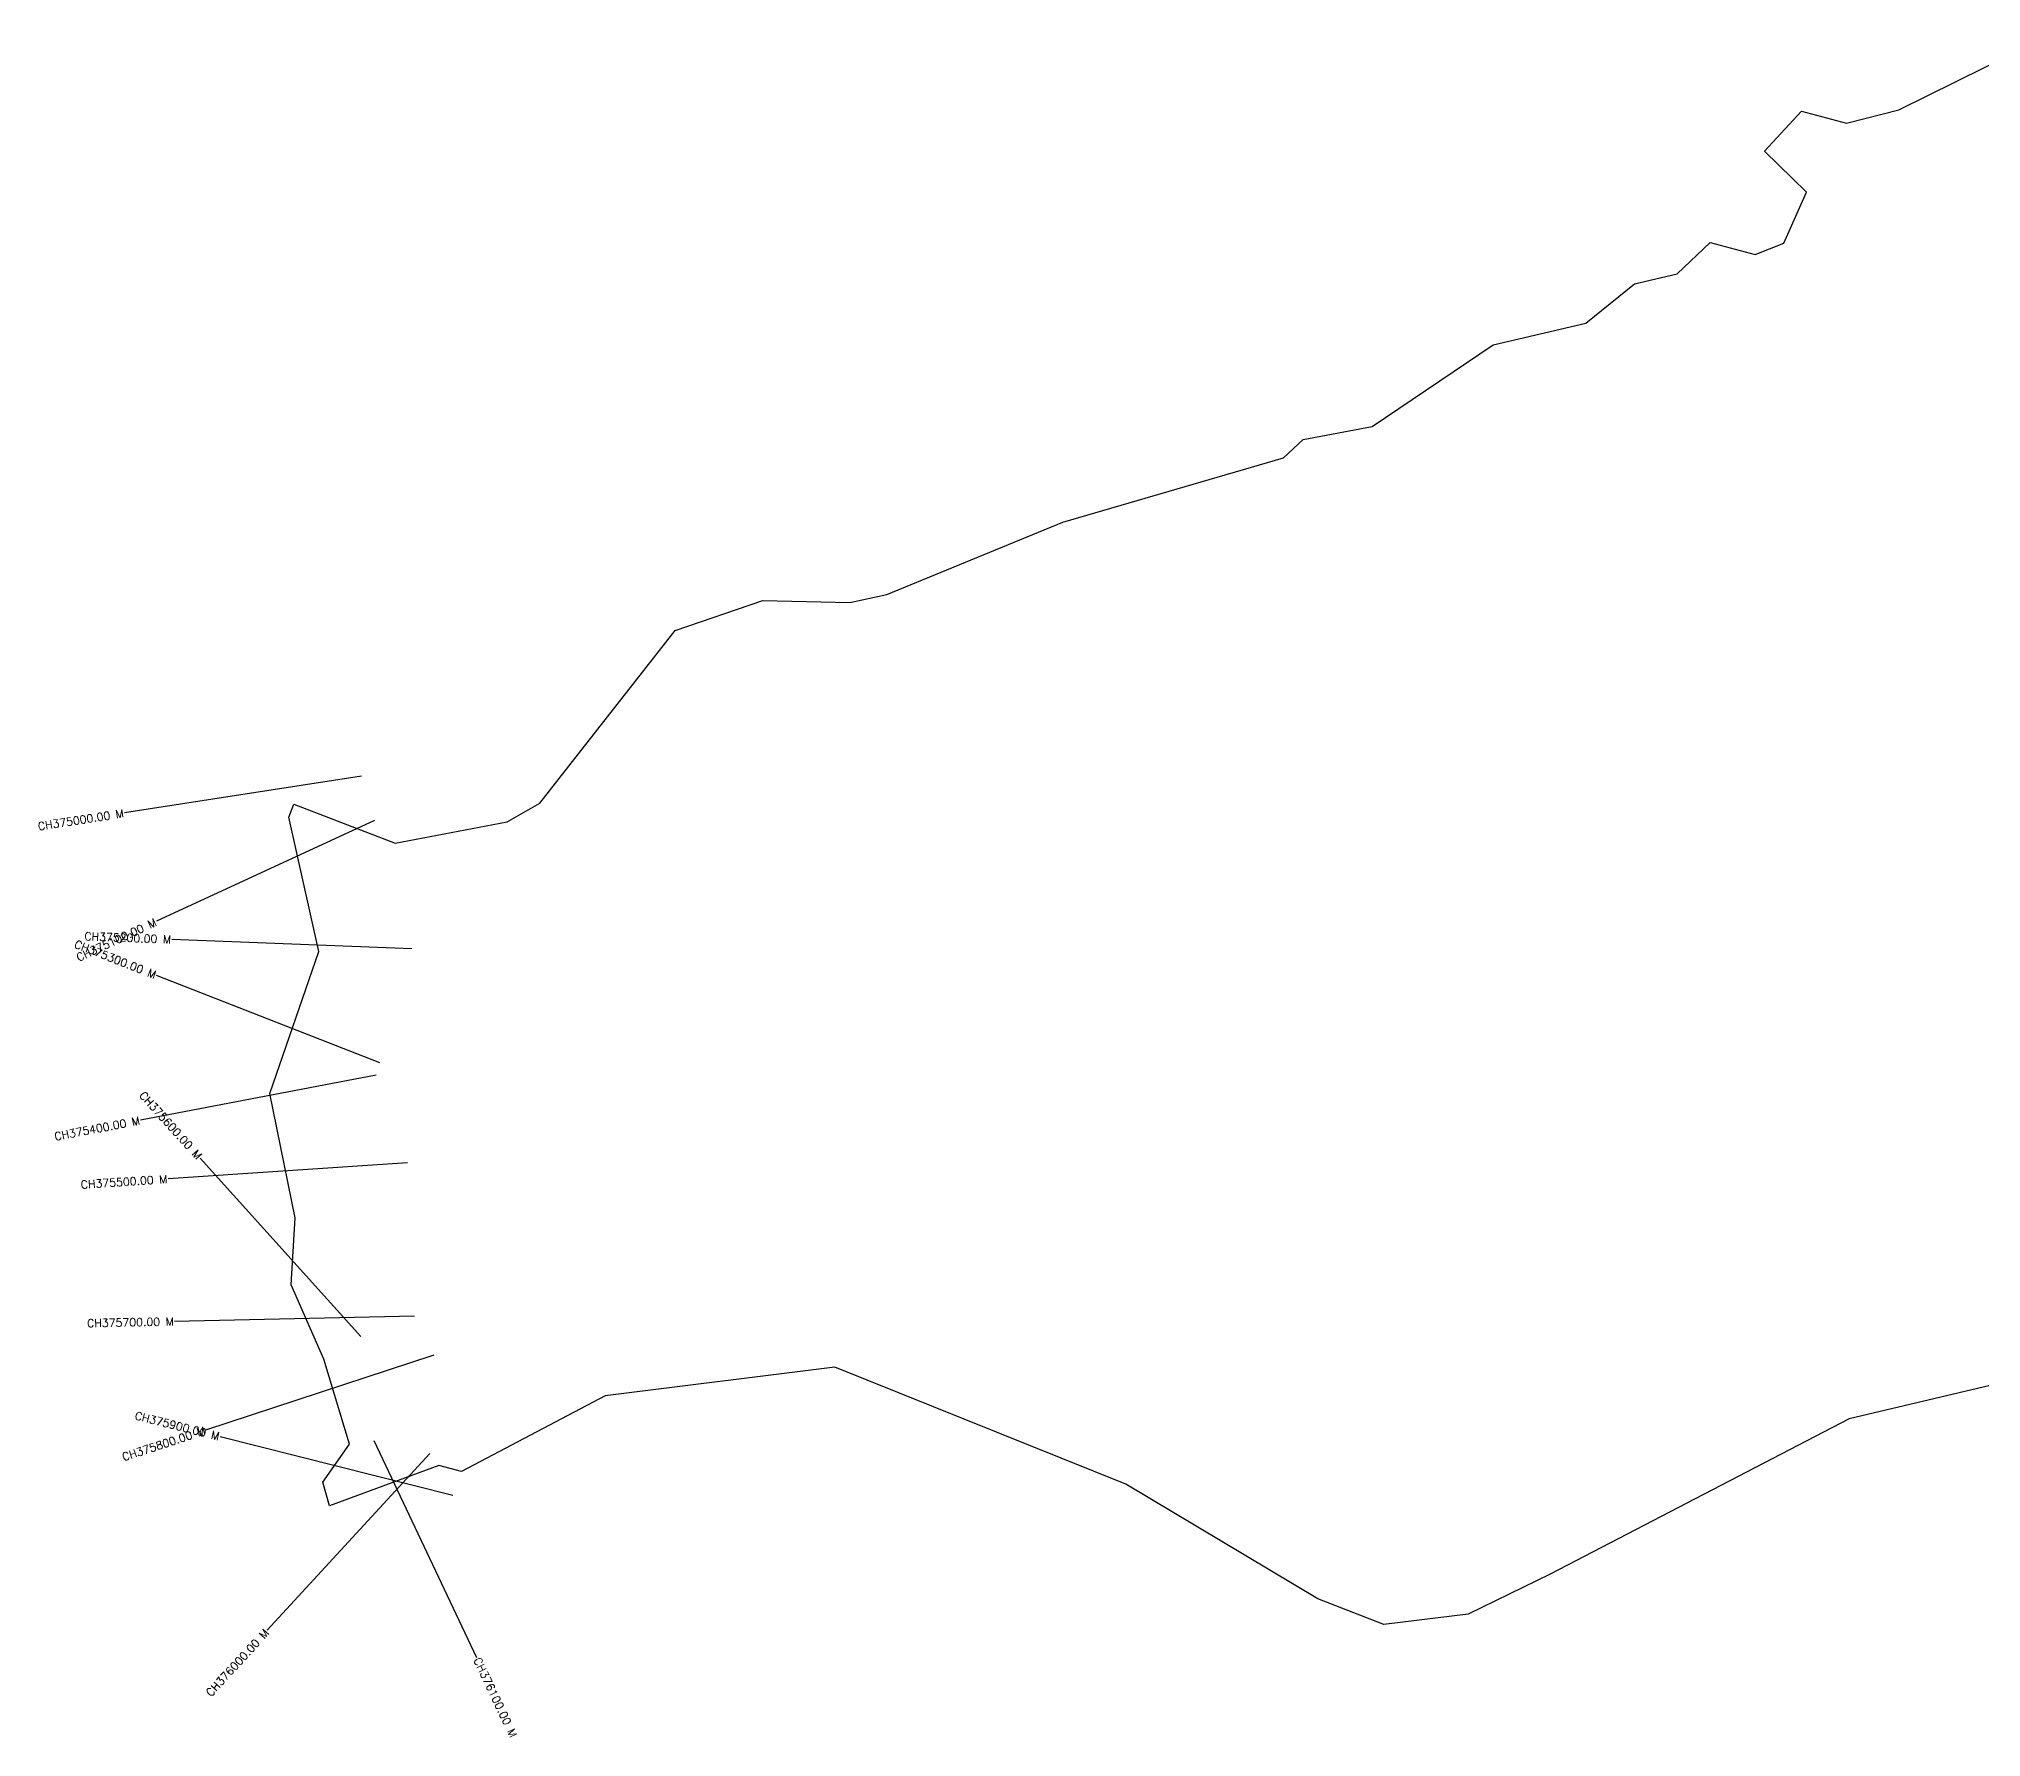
# Model space of a CAD drawing. Header units: metres. Extents: x 301240 to 306417, y 1961132 to 1964183.
# Drawn here: x 301240 to 303668, y 1961132 to 1963255 of the extents above; entities that cross this region are included whole.
import ezdxf
from ezdxf.enums import TextEntityAlignment as Align

# ---------------------------------------------------------------- set-up
doc = ezdxf.new("R2010")
doc.units = ezdxf.units.M
doc.header["$MEASUREMENT"] = 0
for name, color, linetype in [('CS', 134, 'Continuous'), ('CSMark', 6, 'Continuous'), ('village', 3, 'Continuous')]:
    doc.layers.add(name, color=color, linetype=linetype)
doc.styles.get("Standard").update_dxf_attribs({"font": 'simplex.shx'})

msp = doc.modelspace()

# ---------------------------------------------------------------- linework, layer by layer
at = {"layer": 'CS'}
for p, q in [((301643.2, 1962333.5), (301346.8, 1962287.4)), ((301659.1, 1962277.8), (301386.8, 1962152)), ((301705.8, 1962117.7), (301406, 1962129.2)), ((301666.1, 1961974.9), (301386.8, 1962084.3)), ((301661.5, 1961959.5), (301366.8, 1961903.3)), ((301700.6, 1961850.2), (301401.3, 1961830)), ((301642.4, 1961633.1), (301441.4, 1961855.8)), ((301709.4, 1961658.3), (301409.4, 1961651.9)), ((301733.3, 1961609.7), (301448.2, 1961516.1)), ((301757.1, 1961434.3), (301466.3, 1961507.7)), ((301728.3, 1961487), (301525.3, 1961266.1)), ((301658.6, 1961503), (301786.8, 1961231.8))]:
    msp.add_line(p, q, dxfattribs=at)
at = {"layer": 'village', "color": 3, "true_color": 0x00ff00}
msp.add_polyline3d([(303914.9, 1961627.8, 0), (303502.8, 1961530, 0), (303128.9, 1961335.9, 0), (303026.5, 1961285.9, 0), (302920.9, 1961273.1, 0), (302838.4, 1961305.1, 0), (302598.4, 1961448.3, 0), (302234.7, 1961594.8, 0), (301947.7, 1961558.9, 0), (301768, 1961464.4, 0), (301739.9, 1961471.7, 0), (301603.1, 1961421.3, 0), (301594.5, 1961451.1, 0), (301628.1, 1961498.5, 0), (301596, 1961604.7, 0), (301555.3, 1961697.6, 0), (301560, 1961781.2, 0), (301528.5, 1961936.9, 0), (301589.9, 1962114.1, 0), (301552.3, 1962282.3, 0), (301558.5, 1962298.3, 0), (301685.3, 1962249.5, 0), (301825, 1962276.3, 0), (301865.9, 1962299.8, 0), (302035.1, 1962515.6, 0), (302144.8, 1962552.8, 0), (302253.5, 1962550.4, 0), (302299.7, 1962560.3, 0), (302519.7, 1962650.8, 0), (302795.6, 1962731.2, 0), (302819.9, 1962754.1, 0), (302906.2, 1962770.3, 0), (303057.7, 1962872.5, 0), (303173.6, 1962899.5, 0), (303234.4, 1962948.9, 0), (303287.5, 1962961.4, 0), (303328.8, 1963000.5, 0), (303385.1, 1962985.4, 0), (303420.8, 1962999.5, 0), (303449.3, 1963063.4, 0), (303396.8, 1963114.4, 0), (303443.2, 1963164.4, 0), (303499.4, 1963149.7, 0), (303564.5, 1963166.4, 0), (303744.1, 1963255, 0)], dxfattribs=at)

# ---------------------------------------------------------------- texts
at = {"layer": 'CSMark'}
for s, rotation, p in [('CH375000.00 M', 8.8508, (301345.8, 1962287.2)), ('CH375100.00 M', 24.8122, (301385.9, 1962151.5)), ('CH375200.00 M', 357.7953, (301405, 1962129.2)), ('CH375300.00 M', 338.5983, (301385.9, 1962084.7)), ('CH375600.00 M', 312.0533, (301440.8, 1961856.6)), ('CH375400.00 M', 10.7918, (301365.8, 1961903.1)), ('CH375500.00 M', 3.8582, (301400.3, 1961830)), ('CH375700.00 M', 1.2111, (301408.4, 1961651.9)), ('CH375900.00 M', 345.8221, (301465.3, 1961508)), ('CH375800.00 M', 18.1692, (301447.3, 1961515.8)), ('CH376000.00 M', 47.4238, (301524.7, 1961265.3))]:
    msp.add_text(s, height=10, rotation=rotation, dxfattribs=at).set_placement(p, align=Align.MIDDLE_RIGHT)
msp.add_text('CH376100.00 M', height=10, rotation=295.2884, dxfattribs=at).set_placement((301787.2, 1961230.9), align=Align.MIDDLE_LEFT)

doc.saveas('drawing.dxf')
